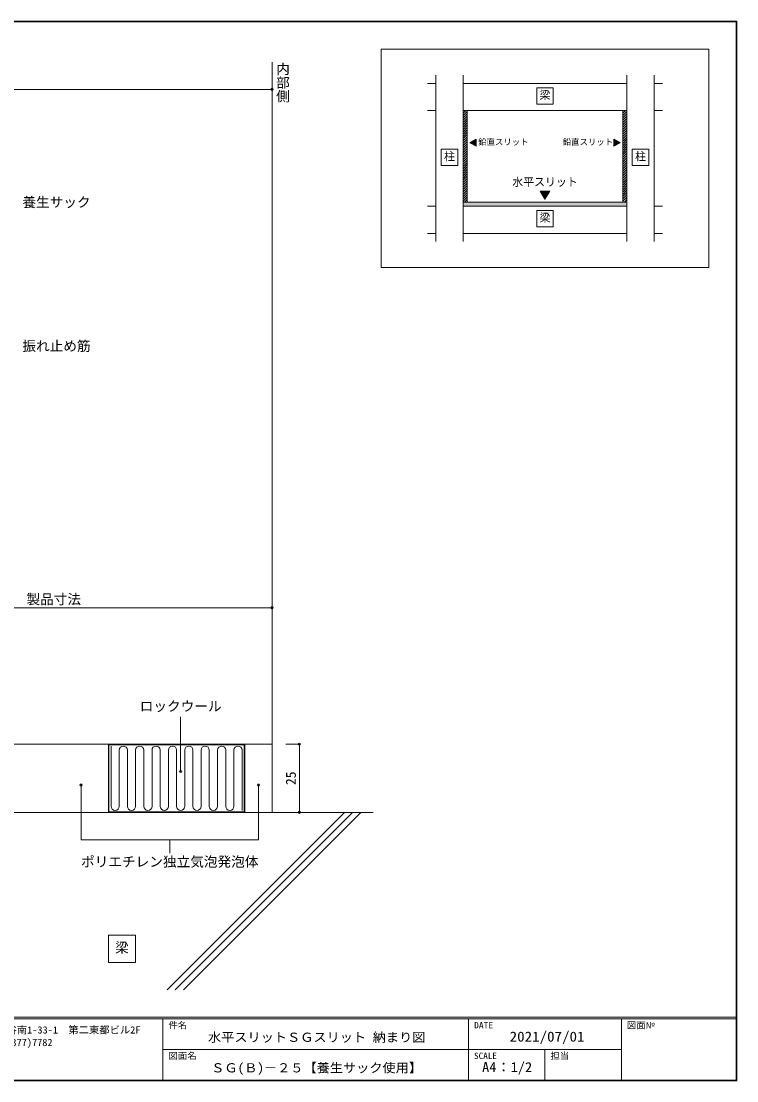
# Model space of a CAD drawing. Units: millimetres at full size, sheet at 1:2; details may follow other scales. Extents: x -874 to 280, y -194 to 194.
# Drawn here: x -575.9 to -313.7, y -194.2 to 194.2 of the extents above; entities that cross this region are included whole.
import ezdxf
from ezdxf.enums import TextEntityAlignment as Align

# ---------------------------------------------------------------- set-up
doc = ezdxf.new("R2010")
doc.units = ezdxf.units.MM
doc.header["$LTSCALE"] = 2
doc.header["$PDMODE"] = 32
doc.header["$PDSIZE"] = 0.8
doc.layers.add('0-0_', color=7, linetype='Continuous', lineweight=9)
doc.layers.add('1-0_', color=5, linetype='Continuous', lineweight=9)
doc.styles.add('@ＭＳ ゴシック', font='')
doc.styles.add('ＭＳ ゴシック', font='')
doc.styles.get('@ＭＳ ゴシック').set_extended_font_data('@MS Gothic')
doc.styles.get('ＭＳ ゴシック').set_extended_font_data('MS Gothic')

msp = doc.modelspace()

# ---------------------------------------------------------------- linework, layer by layer
at = {"layer": '0-0_'}
for p, q in [((-313.72, -194.18), (-313.72, 194.18)), ((-874, 193.9), (-314, 193.9)), ((-324, 183.9), (-444, 183.9)), ((-444, 183.9), (-444, 103.9)), ((-427, 171.4), (-424, 171.4)), ((-424, 174.4), (-424, 113.4)), ((-414, 174.4), (-414, 113.4)), ((-414, 171.4), (-354, 171.4)), ((-354, 174.4), (-354, 113.4)), ((-344, 174.4), (-344, 113.4)), ((-344, 171.4), (-341, 171.4)), ((-381, 169.8), (-387, 169.8)), ((-381, 163.8), (-381, 169.8)), ((-427, 161.4), (-424, 161.4)), ((-414, 161.4), (-354, 161.4)), ((-414, 160.465), (-413.065, 161.4)), ((-414, 161.313), (-413.913, 161.4)), ((-414, 159.616), (-412.5, 161.116)), ((-414, 158.767), (-412.5, 160.267)), ((-414, 157.919), (-412.5, 159.419)), ((-412.5, 161.4), (-412.5, 127.9)), ((-355.5, 161.4), (-355.5, 127.9)), ((-355.5, 160.416), (-354.516, 161.4)), ((-355.5, 161.265), (-355.365, 161.4)), ((-355.5, 159.568), (-354, 161.068)), ((-355.5, 158.719), (-354, 160.219)), ((-355.5, 157.87), (-354, 159.37)), ((-344, 161.4), (-341, 161.4)), ((-414, 157.07), (-412.5, 158.57)), ((-414, 156.222), (-412.5, 157.722)), ((-414, 155.373), (-412.5, 156.873)), ((-414, 154.525), (-412.5, 156.025)), ((-355.5, 157.022), (-354, 158.522)), ((-355.5, 156.173), (-354, 157.673)), ((-355.5, 155.325), (-354, 156.825)), ((-355.5, 154.476), (-354, 155.976)), ((-414, 153.676), (-412.5, 155.176)), ((-414, 152.828), (-412.5, 154.328)), ((-414, 151.979), (-412.5, 153.479)), ((-414, 151.131), (-412.5, 152.631)), ((-414, 150.282), (-412.5, 151.782)), ((-355.5, 153.628), (-354, 155.128)), ((-355.5, 152.779), (-354, 154.279)), ((-355.5, 151.931), (-354, 153.431)), ((-355.5, 151.082), (-354, 152.582)), ((-355.5, 150.234), (-354, 151.734)), ((-414, 149.434), (-412.5, 150.934)), ((-414, 148.585), (-412.5, 150.085)), ((-414, 147.737), (-412.5, 149.237)), ((-414, 146.888), (-412.5, 148.388)), ((-409.25, 150.949), (-411.5, 149.65)), ((-411.5, 149.65), (-409.25, 148.351)), ((-409.25, 148.351), (-409.25, 150.949)), ((-358.75, 150.949), (-356.5, 149.65)), ((-358.75, 148.351), (-358.75, 150.949)), ((-356.5, 149.65), (-358.75, 148.351)), ((-355.5, 149.385), (-354, 150.885)), ((-355.5, 148.537), (-354, 150.037)), ((-355.5, 147.688), (-354, 149.188)), ((-355.5, 146.84), (-354, 148.34)), ((-416, 147.3), (-422, 147.3)), ((-416, 141.3), (-416, 147.3)), ((-414, 146.04), (-412.5, 147.54)), ((-414, 145.191), (-412.5, 146.691)), ((-414, 144.342), (-412.5, 145.842)), ((-414, 143.494), (-412.5, 144.994)), ((-414, 142.645), (-412.5, 144.145)), ((-355.5, 145.991), (-354, 147.491)), ((-355.5, 145.143), (-354, 146.643)), ((-355.5, 144.294), (-354, 145.794)), ((-355.5, 143.445), (-354, 144.945)), ((-355.5, 142.597), (-354, 144.097)), ((-346, 147.3), (-352, 147.3)), ((-346, 141.3), (-346, 147.3)), ((-414, 141.797), (-412.5, 143.297)), ((-414, 140.948), (-412.5, 142.448)), ((-414, 140.1), (-412.5, 141.6)), ((-414, 139.251), (-412.5, 140.751)), ((-414, 138.403), (-412.5, 139.903)), ((-355.5, 141.748), (-354, 143.248)), ((-355.5, 140.9), (-354, 142.4)), ((-355.5, 140.051), (-354, 141.551)), ((-355.5, 139.203), (-354, 140.703)), ((-355.5, 138.354), (-354, 139.854)), ((-414, 137.554), (-412.5, 139.054)), ((-414, 136.706), (-412.5, 138.206)), ((-414, 135.857), (-412.5, 137.357)), ((-414, 135.009), (-412.5, 136.509)), ((-355.5, 137.506), (-354, 139.006)), ((-355.5, 136.657), (-354, 138.157)), ((-355.5, 135.809), (-354, 137.309)), ((-355.5, 134.96), (-354, 136.46)), ((-414, 134.16), (-412.5, 135.66)), ((-414, 133.312), (-412.5, 134.812)), ((-414, 132.463), (-412.5, 133.963)), ((-414, 131.615), (-412.5, 133.115)), ((-414, 130.766), (-412.5, 132.266)), ((-355.5, 134.112), (-354, 135.612)), ((-355.5, 133.263), (-354, 134.763)), ((-355.5, 132.415), (-354, 133.915)), ((-355.5, 131.566), (-354, 133.066)), ((-355.5, 130.718), (-354, 132.218)), ((-414, 129.917), (-412.5, 131.417)), ((-414, 129.069), (-412.5, 130.569)), ((-414, 128.22), (-412.5, 129.72)), ((-413.472, 127.9), (-412.5, 128.872)), ((-355.5, 129.869), (-354, 131.369)), ((-355.5, 129.021), (-354, 130.521)), ((-355.5, 128.172), (-354, 129.672)), ((-354.923, 127.9), (-354, 128.823)), ((-427, 126.4), (-424, 126.4)), ((-414, 127.9), (-354, 127.9)), ((-414, 126.4), (-354, 126.4)), ((-412.623, 127.9), (-412.5, 128.023)), ((-381, 124.8), (-387, 124.8)), ((-381, 118.8), (-381, 124.8)), ((-354.075, 127.9), (-354, 127.975)), ((-344, 126.4), (-341, 126.4)), ((-427, 116.4), (-424, 116.4)), ((-414, 116.4), (-354, 116.4)), ((-344, 116.4), (-341, 116.4)), ((-314, -170.8), (-874, -170.8)), ((-314, -171.5), (-874, -171.5)), ((-524, -171.5), (-524, -193.9)), ((-412, -171.5), (-412, -193.9)), ((-356, -171.5), (-356, -193.9)), ((-356, -182.7), (-524, -182.7)), ((-384, -182.7), (-384, -193.9)), ((-874.28, -194.18), (-313.72, -194.18))]:
    msp.add_line(p, q, dxfattribs=at)
for points in [[(-313.72, 194.18), (-874.28, 194.18), (-874.28, -194.18)], [(-314, 193.9), (-314, -193.9), (-874, -193.9)], [(-444, 103.9), (-324, 103.9), (-324, 183.9)], [(-387, 169.8), (-387, 163.8), (-381, 163.8)], [(-422, 147.3), (-422, 141.3), (-416, 141.3)], [(-352, 147.3), (-352, 141.3), (-346, 141.3)], [(-387, 124.8), (-387, 118.8), (-381, 118.8)]]:
    msp.add_lwpolyline(points, dxfattribs=at)
msp.add_lwpolyline([(-382.268, 131.9), (-385.732, 131.9), (-384, 128.9)], close=True, dxfattribs=at)
at = {"layer": '0-0_', "color": 178}
for points in [[(-411.5, 149.65), (-409.25, 148.351), (-409.25, 150.949)], [(-356.5, 149.65), (-358.75, 148.351), (-358.75, 150.949)]]:
    msp.add_solid(points, dxfattribs=at)
at = {"layer": '0-0_', "color": 1}
for points in [[(-384, 128.9), (-382.268, 131.9), (-385.732, 131.9)], [(-354, 126.4), (-354, 127.9), (-414, 126.4), (-414, 127.9)]]:
    msp.add_solid(points, dxfattribs=at)
at = {"layer": '1-0_', "color": 7}
for p, q in [((-484, 179.2), (-484, -95.8)), ((-484, 169.2), (-704, 169.2)), ((-484, -20.8), (-684, -20.8)), ((-484, -20.8), (-484, -30.8)), ((-517.5, -80.8), (-517.5, -60.8)), ((-474, -70.8), (-479, -70.8)), ((-474, -70.8), (-474, -95.8)), ((-554, -85.8), (-554, -105.8)), ((-489, -85.8), (-489, -105.8)), ((-684, -95.8), (-447, -95.8)), ((-474, -95.8), (-479, -95.8)), ((-554, -105.8), (-489, -105.8)), ((-521.5, -105.8), (-521.5, -110.8)), ((-544, -140.8), (-544, -150.8)), ((-534, -140.8), (-544, -140.8)), ((-534, -150.8), (-534, -140.8)), ((-544, -150.8), (-534, -150.8))]:
    msp.add_line(p, q, dxfattribs=at)
at = {"layer": '1-0_', "color": 4}
msp.add_line((-684, -70.8), (-484, -70.8), dxfattribs=at)
at = {"layer": '1-0_', "color": 3}
for p, q in [((-544, -70.8), (-544, -95.8)), ((-543.8, -71), (-543.8, -95.6)), ((-494, -70.8), (-494, -95.8)), ((-543.8, -95.6), (-494.2, -95.6))]:
    msp.add_line(p, q, dxfattribs=at)
at = {"layer": '1-0_'}
for p, q in [((-543, -71.5), (-543, -93.6)), ((-540, -73), (-540, -93.6)), ((-537, -73), (-537, -93.6)), ((-534, -73), (-534, -93.6)), ((-531, -73), (-531, -93.6)), ((-528, -73), (-528, -93.6)), ((-525, -73), (-525, -93.6)), ((-522, -73), (-522, -93.6)), ((-519, -73), (-519, -93.6)), ((-516, -73), (-516, -93.6)), ((-513, -73), (-513, -93.6)), ((-510, -73), (-510, -93.6)), ((-507, -73), (-507, -93.6)), ((-504, -73), (-504, -93.6)), ((-501, -73), (-501, -93.6)), ((-498, -73), (-498, -93.6)), ((-495, -73), (-495, -95.1)), ((-522.5, -160.8), (-457.5, -95.8)), ((-519.5, -160.8), (-454.5, -95.8)), ((-516.5, -160.8), (-451.5, -95.8))]:
    msp.add_line(p, q, dxfattribs=at)
at = {"layer": '1-0_', "color": 3}
msp.add_lwpolyline([(-543.8, -71), (-494.2, -71), (-494.2, -95.6)], dxfattribs=at)
at = {"layer": '1-0_'}
for centre, start, end in [((-538.5, -73), 0, 180), ((-532.5, -73), 0, 180), ((-526.5, -73), 0, 180), ((-520.5, -73), 0, 180), ((-514.5, -73), 0, 180), ((-508.5, -73), 0, 180), ((-502.5, -73), 0, 180), ((-496.5, -73), 0, 180), ((-541.5, -93.6), 180, 0), ((-535.5, -93.6), 180, 0), ((-529.5, -93.6), 180, 0), ((-523.5, -93.6), 180, 0), ((-517.5, -93.6), 180, 0), ((-511.5, -93.6), 180, 0), ((-505.5, -93.6), 180, 0), ((-499.5, -93.6), 180, 0)]:
    msp.add_arc(centre, 1.5, start, end, dxfattribs=at)
at = {"layer": '1-0_', "color": 7}
for p in [(-484, 169.2), (-484, -20.8), (-474, -70.8), (-474, -95.8)]:
    msp.add_point(p, dxfattribs=at)
at = {"layer": '1-0_', "color": 2}
for p in [(-517.5, -80.8), (-554, -85.8), (-489, -85.8)]:
    msp.add_point(p, dxfattribs=at)

# ---------------------------------------------------------------- texts
at = {"layer": '0-0_', "style": 'ＭＳ ゴシック'}
for s, height, p in [('梁', 2.933, (-386, 164.8)), ('鉛直スリット', 2.199, (-408.5, 148.15)), ('鉛直スリット', 2.199, (-377.5, 148.15)), ('柱', 2.933, (-421, 142.3)), ('柱', 2.933, (-351, 142.3)), ('水平スリット', 2.933, (-396, 132.9)), ('梁', 2.933, (-386, 119.8))]:
    msp.add_text(s, height=height, dxfattribs=at).set_placement(p, align=Align.BOTTOM_LEFT)
for s, height, width, p in [('〒166-0004\u3000東京都杉並区阿佐谷南1-33-1\u3000第二東都ビル2F', 2.639, 1.05, (-634.192, -177.64)), ('件名', 2.346, 1.05, (-522, -175.7)), ('DATE', 2.346, 1.1, (-410, -175.7)), ('図面№', 2.346, 1.05, (-354, -175.7)), ('TEL：03(5377)7781 / FAX：03(5377)7782', 2.639, 1.05, (-634.192, -182.24)), ('図面名', 2.346, 1.05, (-522, -186.9)), ('SCALE', 2.346, 1.05, (-410, -186.9)), ('担当', 2.346, 1.05, (-382, -186.9))]:
    msp.add_text(s, height=height, dxfattribs=dict(at, width=width)).set_placement(p, align=Align.BOTTOM_LEFT)
at = {"layer": '0-0_', "color": 2, "style": 'ＭＳ ゴシック'}
for s, height, width, p in [('水平スリットＳＧスリット 納まり図', 3.372, 1.05, (-507.5, -180.91)), ('2021/07/01', 3.666, 1.1, (-396.95, -180.91)), ('ＳＧ(Ｂ)－２５【養生サック使用】', 3.372, 1.05, (-506.3, -192.11)), ('A4：1/2', 3.666, 1.05, (-407.05, -192.11))]:
    msp.add_text(s, height=height, dxfattribs=dict(at, width=width)).set_placement(p, align=Align.BOTTOM_LEFT)
at = {"layer": '1-0_', "color": 7}
for s, rotation, style, p in [('内部側', 270, '@ＭＳ ゴシック', (-483, 179.2)), ('25', 90, 'ＭＳ ゴシック', (-474.2, -85.8))]:
    msp.add_text(s, height=3.666, rotation=rotation, dxfattribs=dict(at, style=style)).set_placement(p, align=Align.BOTTOM_LEFT)
at = {"layer": '1-0_', "color": 7, "style": 'ＭＳ ゴシック'}
for s, p in [('養生サック', (-575.5, 124.925)), ('振れ止め筋', (-575.5, 72.2)), ('製品寸法', (-574, -20.6)), ('ロックウール', (-532.5, -59.8)), ('ポリエチレン独立気泡発泡体', (-554, -116.8)), ('梁', (-541.5, -148.3))]:
    msp.add_text(s, height=3.666, dxfattribs=at).set_placement(p, align=Align.BOTTOM_LEFT)

doc.saveas('drawing.dxf')
